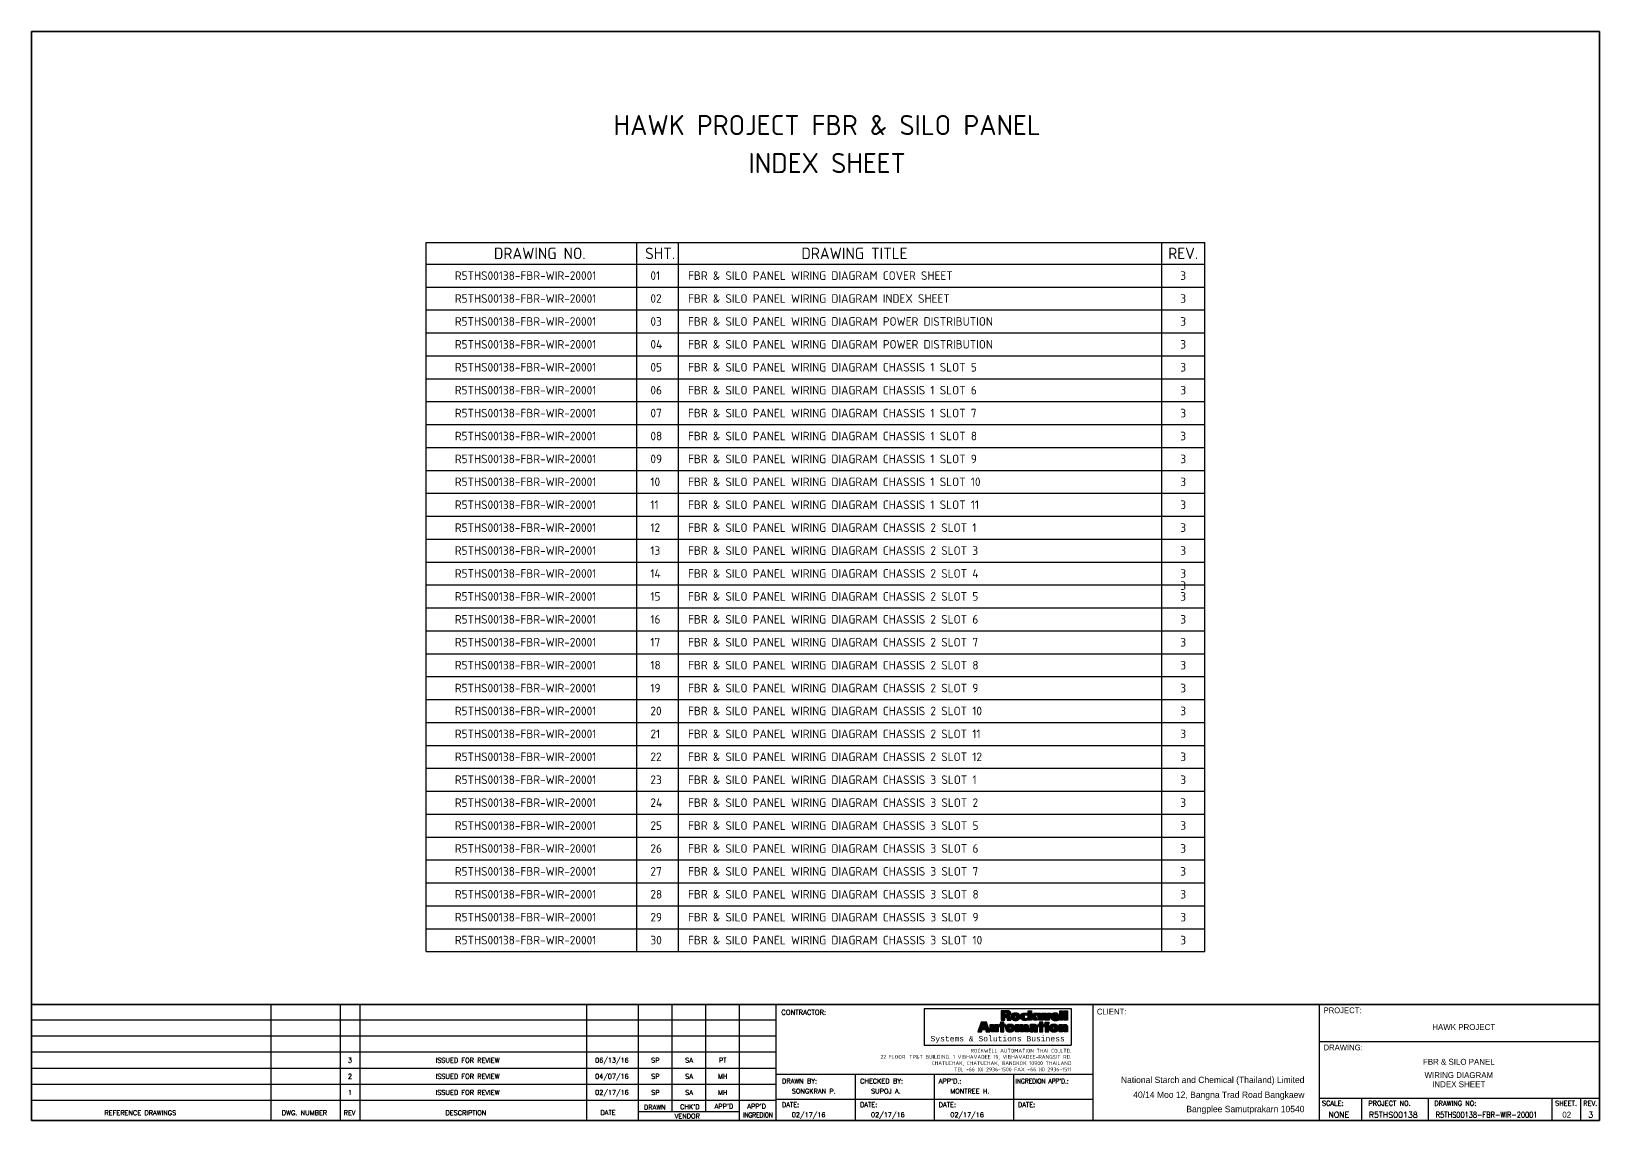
# Model space of a CAD drawing. Header units: inches. Extents: x 579627 to 667544, y 458630 to 507164.
# Drawn here: x 601868 to 605761, y 497172 to 499876 of the extents above; entities that cross this region are included whole.
import ezdxf
from ezdxf.enums import TextEntityAlignment as Align

# ---------------------------------------------------------------- set-up
doc = ezdxf.new("R2010")
doc.units = ezdxf.units.IN
doc.header["$MEASUREMENT"] = 0
for name, color, linetype in [('GT_1', 9, 'Continuous'), ('HELPPOINT', 7, 'Continuous'), ('MEMBER', 7, 'Continuous'), ('RA_LOGO', 2, 'Continuous'), ('TITLE_BOX', 7, 'Continuous')]:
    doc.layers.add(name, color=color, linetype=linetype)
doc.styles.add('BOLD', font='monos.ttf')
doc.styles.add('HTX11', font='O8111901')
doc.styles.add('ISO3098B', font='ISO3098B.shx')
doc.styles.add('ROMANS', font='romans.shx', dxfattribs={"width": 0.85, "height": 25})
doc.styles.add('T1', font='browa.ttf', dxfattribs={"height": 1000})

# ---------------------------------------------------------------- blocks, each defined once
blk = doc.blocks.new('RA_LOGO1')
at = {"layer": 'RA_LOGO', "linetype": 'Continuous'}
h = blk.add_hatch(color=1, dxfattribs=at)
h.paths.add_polyline_path([(0.987, 0.539), (1.017, 0.539), (1.033, 0.538), (1.046, 0.533), (1.055, 0.521), (1.061, 0.505), (1.065, 0.484), (1.068, 0.461), (1.071, 0.439), (1.074, 0.42), (1.213, 0.42), (1.207, 0.439), (1.203, 0.46), (1.199, 0.482), (1.195, 0.504), (1.189, 0.526), (1.18, 0.545), (1.166, 0.562), (1.147, 0.575), (1.12, 0.583), (1.142, 0.59), (1.16, 0.598), (1.175, 0.609), (1.188, 0.621), (1.197, 0.637), (1.203, 0.655), (1.205, 0.677), (1.204, 0.694), (1.2, 0.709), (1.194, 0.723), (1.185, 0.734), (1.175, 0.744), (1.162, 0.752), (1.147, 0.759), (1.131, 0.763), (1.112, 0.767), (1.092, 0.769), (1.07, 0.77), (0.853, 0.77), (0.853, 0.42), (0.987, 0.42)])
h.paths.add_polyline_path([(0.981, 0.617), (0.981, 0.692), (1.018, 0.692), (1.044, 0.689), (1.063, 0.679), (1.071, 0.656), (1.066, 0.635), (1.054, 0.623), (1.036, 0.618), (1.016, 0.617)], flags=16)
h = blk.add_hatch(color=1, dxfattribs=at)
h.paths.add_polyline_path([(1.3, 0.676), (1.285, 0.67), (1.271, 0.663), (1.258, 0.654), (1.247, 0.644), (1.238, 0.633), (1.23, 0.62), (1.225, 0.606), (1.22, 0.591), (1.218, 0.574), (1.217, 0.556), (1.218, 0.538), (1.22, 0.522), (1.224, 0.506), (1.229, 0.492), (1.235, 0.479), (1.243, 0.467), (1.253, 0.456), (1.264, 0.447), (1.276, 0.438), (1.29, 0.431), (1.305, 0.425), (1.321, 0.421), (1.339, 0.417), (1.358, 0.415), (1.378, 0.415), (1.399, 0.415), (1.418, 0.417), (1.435, 0.421), (1.452, 0.425), (1.467, 0.431), (1.481, 0.438), (1.493, 0.447), (1.504, 0.456), (1.514, 0.467), (1.522, 0.479), (1.528, 0.492), (1.534, 0.506), (1.537, 0.522), (1.54, 0.538), (1.54, 0.556), (1.539, 0.574), (1.537, 0.591), (1.533, 0.606), (1.527, 0.62), (1.519, 0.633), (1.51, 0.644), (1.499, 0.654), (1.486, 0.663), (1.472, 0.67), (1.456, 0.676), (1.439, 0.681), (1.42, 0.684), (1.4, 0.686), (1.378, 0.687), (1.357, 0.686), (1.336, 0.684), (1.317, 0.681)])
h.paths.add_polyline_path([(1.36, 0.605), (1.378, 0.612), (1.396, 0.605), (1.404, 0.584), (1.406, 0.556), (1.405, 0.529), (1.401, 0.508), (1.393, 0.494), (1.378, 0.49), (1.364, 0.494), (1.356, 0.508), (1.352, 0.529), (1.351, 0.556), (1.353, 0.584)], flags=16)
for color, points in [(1, [(1.697, 0.575), (1.705, 0.591), (1.718, 0.603), (1.735, 0.61), (1.756, 0.612), (1.778, 0.61), (1.796, 0.606), (1.813, 0.599), (1.813, 0.676), (1.793, 0.681), (1.771, 0.684), (1.748, 0.686), (1.721, 0.687), (1.699, 0.686), (1.679, 0.684), (1.66, 0.681), (1.643, 0.676), (1.627, 0.67), (1.613, 0.663), (1.601, 0.654), (1.59, 0.644), (1.581, 0.633), (1.573, 0.62), (1.567, 0.606), (1.563, 0.591), (1.561, 0.574), (1.56, 0.556), (1.56, 0.538), (1.563, 0.522), (1.566, 0.506), (1.572, 0.492), (1.578, 0.479), (1.586, 0.467), (1.596, 0.456), (1.607, 0.447), (1.619, 0.438), (1.632, 0.431), (1.648, 0.425), (1.664, 0.421), (1.682, 0.417), (1.701, 0.415), (1.721, 0.415), (1.748, 0.415), (1.772, 0.418), (1.794, 0.422), (1.815, 0.428), (1.815, 0.505), (1.797, 0.496), (1.778, 0.491), (1.756, 0.49), (1.735, 0.492), (1.718, 0.5), (1.705, 0.514), (1.697, 0.531), (1.694, 0.554)]), (1, [(2.233, 0.42), (2.391, 0.42), (2.423, 0.598), (2.424, 0.598), (2.455, 0.42), (2.612, 0.42), (2.671, 0.681), (2.556, 0.681), (2.533, 0.511), (2.532, 0.511), (2.503, 0.681), (2.351, 0.681), (2.324, 0.511), (2.323, 0.511), (2.298, 0.681), (2.174, 0.681)]), (1, [(3.007, 0.42), (3.13, 0.42), (3.13, 0.769), (3.007, 0.769)]), (1, [(3.292, 0.769), (3.169, 0.769), (3.169, 0.42), (3.292, 0.42)]), (252, [(0.745, 0.265), (0.617, 0.265), (0.617, 0.112), (0.617, 0.096), (0.611, 0.082), (0.594, 0.076), (0.579, 0.082), (0.573, 0.096), (0.572, 0.112), (0.572, 0.265), (0.444, 0.265), (0.444, 0.081), (0.445, 0.062), (0.449, 0.046), (0.455, 0.031), (0.465, 0.018), (0.478, 0.008), (0.494, 0.001), (0.513, -0.004), (0.537, -0.006), (0.558, -0.004), (0.579, 0.001), (0.597, 0.011), (0.612, 0.026), (0.625, 0.047), (0.625, 0), (0.745, 0)]), (252, [(0.956, 0.191), (1.011, 0.191), (1.011, 0.265), (0.956, 0.265), (0.956, 0.355), (0.828, 0.355), (0.828, 0.265), (0.774, 0.265), (0.774, 0.191), (0.828, 0.191), (0.828, 0), (0.956, 0)]), (252, [(1.505, 0.153), (1.505, 0.169), (1.511, 0.183), (1.528, 0.189), (1.543, 0.183), (1.549, 0.169), (1.55, 0.153), (1.55, 0), (1.678, 0), (1.678, 0.153), (1.679, 0.169), (1.685, 0.183), (1.701, 0.189), (1.717, 0.183), (1.723, 0.169), (1.724, 0.153), (1.724, 0), (1.852, 0), (1.852, 0.159), (1.851, 0.173), (1.851, 0.187), (1.85, 0.202), (1.847, 0.215), (1.843, 0.228), (1.836, 0.24), (1.827, 0.25), (1.816, 0.259), (1.8, 0.265), (1.781, 0.269), (1.758, 0.271), (1.738, 0.269), (1.717, 0.264), (1.698, 0.255), (1.682, 0.242), (1.672, 0.225), (1.663, 0.242), (1.649, 0.255), (1.631, 0.264), (1.61, 0.269), (1.589, 0.271), (1.57, 0.27), (1.551, 0.266), (1.535, 0.259), (1.52, 0.249), (1.508, 0.236), (1.497, 0.217), (1.497, 0.265), (1.377, 0.265), (1.377, 0), (1.505, 0)]), (252, [(2.257, 0), (2.386, 0), (2.386, 0.191), (2.441, 0.191), (2.441, 0.265), (2.386, 0.265), (2.386, 0.355), (2.257, 0.355), (2.257, 0.265), (2.203, 0.265), (2.203, 0.191), (2.257, 0.191)]), (252, [(3.117, 0.153), (3.117, 0.169), (3.123, 0.183), (3.14, 0.189), (3.155, 0.183), (3.161, 0.169), (3.162, 0.153), (3.162, 0), (3.29, 0), (3.29, 0.184), (3.289, 0.203), (3.285, 0.219), (3.279, 0.234), (3.269, 0.247), (3.256, 0.257), (3.24, 0.265), (3.221, 0.269), (3.197, 0.271), (3.176, 0.269), (3.155, 0.263), (3.137, 0.253), (3.122, 0.239), (3.109, 0.217), (3.109, 0.265), (2.989, 0.265), (2.989, 0), (3.117, 0)])]:
    blk.add_hatch(color=color, dxfattribs=at).paths.add_polyline_path(points)
h = blk.add_hatch(color=1, dxfattribs=at)
h.paths.add_polyline_path([(1.973, 0.769), (1.847, 0.769), (1.847, 0.42), (1.973, 0.42), (1.973, 0.566)])
h.paths.add_polyline_path([(1.974, 0.566), (2.045, 0.42), (2.187, 0.42), (2.101, 0.566), (2.173, 0.681), (2.036, 0.681)])
h = blk.add_hatch(color=1, dxfattribs=at)
h.paths.add_polyline_path([(2.817, 0.415), (2.838, 0.415), (2.859, 0.415), (2.88, 0.416), (2.901, 0.418), (2.92, 0.421), (2.938, 0.425), (2.956, 0.43), (2.956, 0.497), (2.939, 0.49), (2.918, 0.485), (2.895, 0.482), (2.87, 0.481), (2.849, 0.482), (2.83, 0.485), (2.815, 0.493), (2.804, 0.504), (2.8, 0.521), (2.975, 0.521), (2.975, 0.536), (2.974, 0.555), (2.972, 0.572), (2.969, 0.589), (2.965, 0.605), (2.96, 0.619), (2.953, 0.632), (2.944, 0.645), (2.934, 0.655), (2.922, 0.665), (2.909, 0.673), (2.894, 0.679), (2.877, 0.683), (2.858, 0.686), (2.838, 0.687), (2.816, 0.686), (2.795, 0.684), (2.777, 0.681), (2.759, 0.676), (2.744, 0.67), (2.73, 0.663), (2.717, 0.654), (2.706, 0.644), (2.697, 0.633), (2.69, 0.62), (2.684, 0.606), (2.679, 0.591), (2.677, 0.574), (2.676, 0.556), (2.677, 0.538), (2.679, 0.522), (2.683, 0.507), (2.688, 0.492), (2.694, 0.479), (2.702, 0.467), (2.712, 0.456), (2.723, 0.447), (2.735, 0.438), (2.749, 0.431), (2.764, 0.425), (2.78, 0.421), (2.798, 0.417)])
h.paths.add_polyline_path([(2.799, 0.576), (2.801, 0.598), (2.811, 0.618), (2.834, 0.627), (2.855, 0.618), (2.864, 0.598), (2.865, 0.576)], flags=16)
h = blk.add_hatch(color=252, dxfattribs=at)
h.paths.add_polyline_path([(0.272, 0.077), (0.296, 0), (0.439, 0), (0.312, 0.355), (0.124, 0.355), (0, 0), (0.136, 0), (0.158, 0.077)])
h.paths.add_polyline_path([(0.255, 0.162), (0.177, 0.162), (0.216, 0.28)], flags=16)
h = blk.add_hatch(color=252, dxfattribs=at)
h.paths.add_polyline_path([(1.14, -0.003), (1.159, -0.005), (1.18, -0.006), (1.201, -0.005), (1.22, -0.003), (1.238, 0), (1.255, 0.005), (1.27, 0.011), (1.284, 0.018), (1.297, 0.027), (1.308, 0.036), (1.317, 0.047), (1.326, 0.06), (1.333, 0.073), (1.338, 0.087), (1.342, 0.103), (1.344, 0.12), (1.345, 0.137), (1.344, 0.156), (1.341, 0.173), (1.337, 0.188), (1.331, 0.203), (1.323, 0.216), (1.313, 0.227), (1.302, 0.238), (1.29, 0.246), (1.275, 0.254), (1.259, 0.26), (1.242, 0.265), (1.223, 0.268), (1.202, 0.27), (1.18, 0.271), (1.158, 0.27), (1.137, 0.268), (1.118, 0.265), (1.101, 0.26), (1.085, 0.254), (1.071, 0.246), (1.058, 0.238), (1.047, 0.227), (1.038, 0.216), (1.03, 0.203), (1.024, 0.188), (1.02, 0.173), (1.017, 0.156), (1.016, 0.137), (1.017, 0.12), (1.019, 0.103), (1.023, 0.087), (1.028, 0.073), (1.035, 0.06), (1.043, 0.047), (1.053, 0.036), (1.064, 0.027), (1.076, 0.018), (1.09, 0.011), (1.105, 0.005), (1.122, 0)])
h.paths.add_polyline_path([(1.165, 0.075), (1.157, 0.089), (1.153, 0.111), (1.152, 0.137), (1.154, 0.166), (1.162, 0.187), (1.18, 0.195), (1.198, 0.187), (1.207, 0.166), (1.208, 0.137), (1.207, 0.111), (1.204, 0.089), (1.195, 0.075), (1.18, 0.07)], flags=16)
h = blk.add_hatch(color=252, dxfattribs=at)
h.paths.add_polyline_path([(1.883, 0.052), (1.889, 0.036), (1.899, 0.023), (1.911, 0.012), (1.926, 0.004), (1.942, -0.001), (1.96, -0.005), (1.978, -0.006), (1.999, -0.004), (2.019, 0.001), (2.037, 0.01), (2.052, 0.022), (2.065, 0.04), (2.065, 0), (2.184, 0), (2.184, 0.161), (2.183, 0.18), (2.179, 0.197), (2.173, 0.212), (2.165, 0.225), (2.155, 0.236), (2.144, 0.245), (2.131, 0.252), (2.117, 0.258), (2.102, 0.263), (2.086, 0.266), (2.07, 0.268), (2.054, 0.27), (2.038, 0.271), (2.022, 0.271), (1.995, 0.27), (1.973, 0.269), (1.953, 0.266), (1.933, 0.261), (1.911, 0.256), (1.911, 0.181), (1.932, 0.19), (1.954, 0.197), (1.977, 0.202), (2, 0.204), (2.019, 0.203), (2.037, 0.2), (2.053, 0.194), (2.063, 0.183), (2.067, 0.165), (2.053, 0.167), (2.036, 0.168), (2.018, 0.169), (2, 0.168), (1.983, 0.167), (1.965, 0.164), (1.948, 0.16), (1.933, 0.154), (1.918, 0.147), (1.906, 0.137), (1.896, 0.125), (1.888, 0.11), (1.883, 0.092), (1.881, 0.072)])
h.paths.add_polyline_path([(1.998, 0.086), (2.007, 0.106), (2.028, 0.115), (2.055, 0.116), (2.067, 0.116), (2.067, 0.108), (2.063, 0.086), (2.05, 0.068), (2.028, 0.061), (2.011, 0.064), (2.001, 0.072)], flags=16)
h = blk.add_hatch(color=252, dxfattribs=at)
h.paths.add_polyline_path([(2.471, 0), (2.599, 0), (2.599, 0.264), (2.471, 0.264)])
h.paths.add_polyline_path([(2.599, 0.296), (2.599, 0.355), (2.471, 0.355), (2.471, 0.296)])
h = blk.add_hatch(color=252, dxfattribs=at)
h.paths.add_polyline_path([(2.751, -0.003), (2.77, -0.005), (2.791, -0.006), (2.811, -0.005), (2.831, -0.003), (2.849, 0), (2.865, 0.005), (2.881, 0.011), (2.895, 0.018), (2.907, 0.027), (2.918, 0.036), (2.928, 0.047), (2.936, 0.06), (2.943, 0.073), (2.948, 0.087), (2.952, 0.103), (2.955, 0.12), (2.955, 0.137), (2.954, 0.156), (2.952, 0.173), (2.947, 0.188), (2.941, 0.203), (2.934, 0.216), (2.924, 0.227), (2.913, 0.238), (2.9, 0.246), (2.886, 0.254), (2.87, 0.26), (2.852, 0.265), (2.833, 0.268), (2.813, 0.27), (2.791, 0.271), (2.769, 0.27), (2.748, 0.268), (2.729, 0.265), (2.711, 0.26), (2.695, 0.254), (2.681, 0.246), (2.669, 0.238), (2.658, 0.227), (2.648, 0.216), (2.64, 0.203), (2.634, 0.188), (2.63, 0.173), (2.628, 0.156), (2.627, 0.137), (2.627, 0.12), (2.63, 0.103), (2.633, 0.087), (2.639, 0.073), (2.645, 0.06), (2.654, 0.047), (2.663, 0.036), (2.674, 0.027), (2.687, 0.018), (2.701, 0.011), (2.716, 0.005), (2.733, 0)])
h.paths.add_polyline_path([(2.776, 0.075), (2.768, 0.089), (2.764, 0.111), (2.763, 0.137), (2.765, 0.166), (2.773, 0.187), (2.791, 0.195), (2.809, 0.187), (2.817, 0.166), (2.819, 0.137), (2.818, 0.111), (2.814, 0.089), (2.806, 0.075), (2.791, 0.07)], flags=16)
at = {"layer": 'RA_LOGO', "color": 1, "linetype": 'Continuous'}
for points in [[(1.147, 0.759), (1.131, 0.763), (1.112, 0.767), (1.092, 0.769), (1.07, 0.77), (0.853, 0.77), (0.853, 0.42), (0.987, 0.42), (0.987, 0.539), (1.017, 0.539), (1.033, 0.538), (1.046, 0.533), (1.055, 0.521), (1.061, 0.505), (1.065, 0.484), (1.068, 0.461), (1.071, 0.439), (1.074, 0.42), (1.213, 0.42), (1.207, 0.439), (1.203, 0.46), (1.199, 0.482), (1.195, 0.504), (1.189, 0.526), (1.18, 0.545), (1.166, 0.562), (1.147, 0.575), (1.121, 0.583), (1.121, 0.584), (1.142, 0.59), (1.16, 0.598), (1.175, 0.609), (1.188, 0.621), (1.197, 0.637), (1.203, 0.655), (1.205, 0.677), (1.204, 0.694), (1.2, 0.709), (1.194, 0.723), (1.185, 0.734), (1.175, 0.744), (1.162, 0.752)], [(1.016, 0.617), (0.981, 0.617), (0.981, 0.692), (1.018, 0.692), (1.044, 0.689), (1.063, 0.679), (1.071, 0.656), (1.066, 0.635), (1.054, 0.623), (1.036, 0.618)], [(1.456, 0.676), (1.439, 0.681), (1.42, 0.684), (1.4, 0.686), (1.378, 0.687), (1.357, 0.686), (1.336, 0.684), (1.317, 0.681), (1.3, 0.676), (1.285, 0.67), (1.271, 0.663), (1.258, 0.654), (1.247, 0.644), (1.238, 0.633), (1.23, 0.62), (1.225, 0.606), (1.22, 0.591), (1.218, 0.574), (1.217, 0.556), (1.217, 0.556), (1.218, 0.538), (1.22, 0.522), (1.224, 0.506), (1.229, 0.492), (1.235, 0.479), (1.243, 0.467), (1.253, 0.456), (1.264, 0.447), (1.276, 0.438), (1.29, 0.431), (1.305, 0.425), (1.321, 0.421), (1.339, 0.417), (1.358, 0.415), (1.378, 0.415), (1.399, 0.415), (1.418, 0.417), (1.435, 0.421), (1.452, 0.425), (1.467, 0.431), (1.481, 0.438), (1.493, 0.447), (1.504, 0.456), (1.514, 0.467), (1.522, 0.479), (1.528, 0.492), (1.534, 0.506), (1.537, 0.522), (1.54, 0.538), (1.54, 0.556), (1.539, 0.574), (1.537, 0.591), (1.533, 0.606), (1.527, 0.62), (1.519, 0.633), (1.51, 0.644), (1.499, 0.654), (1.486, 0.663), (1.472, 0.67)], [(1.351, 0.556), (1.353, 0.584), (1.36, 0.605), (1.378, 0.612), (1.396, 0.605), (1.404, 0.584), (1.406, 0.556), (1.405, 0.529), (1.401, 0.508), (1.393, 0.494), (1.378, 0.49), (1.364, 0.494), (1.356, 0.508), (1.352, 0.529)], [(1.679, 0.684), (1.699, 0.686), (1.721, 0.687), (1.748, 0.686), (1.771, 0.684), (1.793, 0.681), (1.813, 0.676), (1.813, 0.599), (1.796, 0.606), (1.778, 0.61), (1.756, 0.612), (1.735, 0.61), (1.718, 0.603), (1.705, 0.591), (1.697, 0.575), (1.694, 0.554), (1.697, 0.531), (1.705, 0.514), (1.718, 0.5), (1.735, 0.492), (1.756, 0.49), (1.778, 0.491), (1.797, 0.496), (1.815, 0.505), (1.815, 0.428), (1.794, 0.422), (1.772, 0.418), (1.748, 0.415), (1.721, 0.415), (1.701, 0.415), (1.682, 0.417), (1.664, 0.421), (1.648, 0.425), (1.632, 0.431), (1.619, 0.438), (1.607, 0.447), (1.596, 0.456), (1.586, 0.467), (1.578, 0.479), (1.572, 0.492), (1.566, 0.506), (1.563, 0.522), (1.56, 0.538), (1.56, 0.556), (1.561, 0.574), (1.563, 0.591), (1.567, 0.606), (1.573, 0.62), (1.581, 0.633), (1.59, 0.644), (1.601, 0.654), (1.613, 0.663), (1.627, 0.67), (1.643, 0.676), (1.66, 0.681)], [(1.973, 0.42), (1.847, 0.42), (1.847, 0.769), (1.973, 0.769), (1.973, 0.566), (1.974, 0.566), (1.973, 0.566)], [(2.045, 0.42), (1.974, 0.566), (2.036, 0.681), (2.173, 0.681), (2.101, 0.566), (2.187, 0.42)], [(2.455, 0.42), (2.424, 0.598), (2.423, 0.598), (2.391, 0.42), (2.233, 0.42), (2.174, 0.681), (2.298, 0.681), (2.323, 0.511), (2.324, 0.511), (2.351, 0.681), (2.503, 0.681), (2.532, 0.511), (2.533, 0.511), (2.556, 0.681), (2.671, 0.681), (2.612, 0.42)], [(2.817, 0.415), (2.838, 0.415), (2.859, 0.415), (2.88, 0.416), (2.901, 0.418), (2.92, 0.421), (2.938, 0.425), (2.956, 0.43), (2.956, 0.497), (2.939, 0.49), (2.918, 0.485), (2.895, 0.482), (2.87, 0.481), (2.849, 0.482), (2.83, 0.485), (2.815, 0.493), (2.804, 0.504), (2.8, 0.521), (2.975, 0.521), (2.975, 0.536), (2.974, 0.555), (2.972, 0.572), (2.969, 0.589), (2.965, 0.605), (2.96, 0.619), (2.953, 0.632), (2.944, 0.645), (2.934, 0.655), (2.922, 0.665), (2.909, 0.673), (2.894, 0.679), (2.877, 0.683), (2.858, 0.686), (2.838, 0.687), (2.816, 0.686), (2.795, 0.684), (2.777, 0.681), (2.759, 0.676), (2.744, 0.67), (2.73, 0.663), (2.717, 0.654), (2.706, 0.644), (2.697, 0.633), (2.69, 0.62), (2.684, 0.606), (2.679, 0.591), (2.677, 0.574), (2.676, 0.556), (2.676, 0.556), (2.677, 0.538), (2.679, 0.522), (2.683, 0.507), (2.688, 0.492), (2.694, 0.479), (2.702, 0.467), (2.712, 0.456), (2.723, 0.447), (2.735, 0.438), (2.749, 0.431), (2.764, 0.425), (2.78, 0.421), (2.798, 0.417)], [(2.865, 0.576), (2.799, 0.576), (2.801, 0.598), (2.811, 0.618), (2.834, 0.627), (2.855, 0.618), (2.864, 0.598)], [(3.007, 0.42), (3.007, 0.769), (3.13, 0.769), (3.13, 0.42)], [(3.169, 0.42), (3.169, 0.769), (3.292, 0.769), (3.292, 0.42)]]:
    blk.add_lwpolyline(points, close=True, dxfattribs=at)
at = {"layer": 'RA_LOGO', "color": 252, "linetype": 'Continuous'}
for points in [[(0.296, 0), (0.439, 0), (0.312, 0.355), (0.124, 0.355), (0, 0), (0.136, 0), (0.158, 0.077), (0.272, 0.077)], [(0.216, 0.279), (0.217, 0.279), (0.255, 0.162), (0.177, 0.162)], [(0.455, 0.031), (0.449, 0.046), (0.445, 0.062), (0.444, 0.081), (0.444, 0.265), (0.572, 0.265), (0.572, 0.112), (0.573, 0.096), (0.579, 0.082), (0.594, 0.076), (0.611, 0.082), (0.617, 0.096), (0.617, 0.112), (0.617, 0.265), (0.745, 0.265), (0.745, 0), (0.625, 0), (0.625, 0.045), (0.624, 0.045), (0.612, 0.026), (0.597, 0.011), (0.579, 0.001), (0.558, -0.004), (0.537, -0.006), (0.513, -0.004), (0.494, 0.001), (0.478, 0.008), (0.465, 0.018)], [(0.956, 0.191), (1.011, 0.191), (1.011, 0.265), (0.956, 0.265), (0.956, 0.355), (0.828, 0.355), (0.828, 0.265), (0.774, 0.265), (0.774, 0.191), (0.828, 0.191), (0.828, 0), (0.956, 0)], [(1.158, 0.27), (1.137, 0.268), (1.118, 0.265), (1.101, 0.26), (1.085, 0.254), (1.071, 0.246), (1.058, 0.238), (1.047, 0.227), (1.038, 0.216), (1.03, 0.203), (1.024, 0.188), (1.02, 0.173), (1.017, 0.156), (1.016, 0.137), (1.016, 0.137), (1.017, 0.12), (1.019, 0.103), (1.023, 0.087), (1.028, 0.073), (1.035, 0.06), (1.043, 0.047), (1.053, 0.036), (1.064, 0.027), (1.076, 0.018), (1.09, 0.011), (1.105, 0.005), (1.122, 0), (1.14, -0.003), (1.159, -0.005), (1.18, -0.006), (1.201, -0.005), (1.22, -0.003), (1.238, 0), (1.255, 0.005), (1.27, 0.011), (1.284, 0.018), (1.297, 0.027), (1.308, 0.036), (1.317, 0.047), (1.326, 0.06), (1.333, 0.073), (1.338, 0.087), (1.342, 0.103), (1.344, 0.12), (1.345, 0.137), (1.345, 0.137), (1.344, 0.156), (1.341, 0.173), (1.337, 0.188), (1.331, 0.203), (1.323, 0.216), (1.313, 0.227), (1.302, 0.238), (1.29, 0.246), (1.275, 0.254), (1.259, 0.26), (1.242, 0.265), (1.223, 0.268), (1.202, 0.27), (1.18, 0.271), (1.18, 0.271)], [(1.152, 0.137), (1.154, 0.166), (1.162, 0.187), (1.18, 0.195), (1.198, 0.187), (1.207, 0.166), (1.208, 0.137), (1.207, 0.111), (1.204, 0.089), (1.195, 0.075), (1.18, 0.07), (1.165, 0.075), (1.157, 0.089), (1.153, 0.111)], [(1.549, 0.169), (1.543, 0.183), (1.528, 0.189), (1.511, 0.183), (1.505, 0.169), (1.505, 0.153), (1.505, 0), (1.377, 0), (1.377, 0.265), (1.497, 0.265), (1.497, 0.219), (1.499, 0.219), (1.508, 0.236), (1.52, 0.249), (1.535, 0.259), (1.551, 0.266), (1.57, 0.27), (1.589, 0.271), (1.61, 0.269), (1.631, 0.264), (1.649, 0.255), (1.663, 0.242), (1.672, 0.226), (1.673, 0.226), (1.682, 0.242), (1.698, 0.255), (1.717, 0.264), (1.738, 0.269), (1.758, 0.271), (1.781, 0.269), (1.8, 0.265), (1.816, 0.259), (1.827, 0.25), (1.836, 0.24), (1.843, 0.228), (1.847, 0.215), (1.85, 0.202), (1.851, 0.187), (1.851, 0.173), (1.852, 0.159), (1.852, 0), (1.724, 0), (1.724, 0.153), (1.723, 0.169), (1.717, 0.183), (1.701, 0.189), (1.685, 0.183), (1.679, 0.169), (1.678, 0.153), (1.678, 0), (1.55, 0), (1.55, 0.153)], [(1.973, 0.269), (1.953, 0.266), (1.933, 0.261), (1.911, 0.256), (1.911, 0.181), (1.932, 0.19), (1.954, 0.197), (1.977, 0.202), (2, 0.204), (2.019, 0.203), (2.037, 0.2), (2.053, 0.194), (2.063, 0.183), (2.067, 0.165), (2.053, 0.167), (2.036, 0.168), (2.018, 0.169), (2, 0.168), (1.983, 0.167), (1.965, 0.164), (1.948, 0.16), (1.933, 0.154), (1.918, 0.147), (1.906, 0.137), (1.896, 0.125), (1.888, 0.11), (1.883, 0.092), (1.881, 0.072), (1.881, 0.072), (1.883, 0.052), (1.889, 0.036), (1.899, 0.023), (1.911, 0.012), (1.926, 0.004), (1.942, -0.001), (1.96, -0.005), (1.978, -0.006), (1.999, -0.004), (2.019, 0.001), (2.037, 0.01), (2.052, 0.022), (2.064, 0.038), (2.065, 0.038), (2.065, 0), (2.184, 0), (2.184, 0.161), (2.183, 0.18), (2.179, 0.197), (2.173, 0.212), (2.165, 0.225), (2.155, 0.236), (2.144, 0.245), (2.131, 0.252), (2.117, 0.258), (2.102, 0.263), (2.086, 0.266), (2.07, 0.268), (2.054, 0.27), (2.038, 0.271), (2.022, 0.271), (1.995, 0.27)], [(2.067, 0.108), (2.063, 0.086), (2.05, 0.068), (2.028, 0.061), (2.011, 0.064), (2.001, 0.072), (1.998, 0.086), (2.007, 0.106), (2.028, 0.115), (2.055, 0.116), (2.067, 0.116)], [(2.386, 0), (2.386, 0.191), (2.441, 0.191), (2.441, 0.265), (2.386, 0.265), (2.386, 0.355), (2.257, 0.355), (2.257, 0.265), (2.203, 0.265), (2.203, 0.191), (2.257, 0.191), (2.257, 0)], [(2.471, 0.296), (2.471, 0.355), (2.599, 0.355), (2.599, 0.296)], [(2.599, 0), (2.599, 0.264), (2.471, 0.264), (2.471, 0)], [(2.87, 0.26), (2.852, 0.265), (2.833, 0.268), (2.813, 0.27), (2.791, 0.271), (2.769, 0.27), (2.748, 0.268), (2.729, 0.265), (2.711, 0.26), (2.695, 0.254), (2.681, 0.246), (2.669, 0.238), (2.658, 0.227), (2.648, 0.216), (2.64, 0.203), (2.634, 0.188), (2.63, 0.173), (2.628, 0.156), (2.627, 0.137), (2.627, 0.137), (2.627, 0.12), (2.63, 0.103), (2.633, 0.087), (2.639, 0.073), (2.645, 0.06), (2.654, 0.047), (2.663, 0.036), (2.674, 0.027), (2.687, 0.018), (2.701, 0.011), (2.716, 0.005), (2.733, 0), (2.751, -0.003), (2.77, -0.005), (2.791, -0.006), (2.811, -0.005), (2.831, -0.003), (2.849, 0), (2.865, 0.005), (2.881, 0.011), (2.895, 0.018), (2.907, 0.027), (2.918, 0.036), (2.928, 0.047), (2.936, 0.06), (2.943, 0.073), (2.948, 0.087), (2.952, 0.103), (2.955, 0.12), (2.955, 0.137), (2.955, 0.137), (2.954, 0.156), (2.952, 0.173), (2.947, 0.188), (2.941, 0.203), (2.934, 0.216), (2.924, 0.227), (2.913, 0.238), (2.9, 0.246), (2.886, 0.254)], [(2.763, 0.137), (2.765, 0.166), (2.773, 0.187), (2.791, 0.195), (2.809, 0.187), (2.817, 0.166), (2.819, 0.137), (2.818, 0.111), (2.814, 0.089), (2.806, 0.075), (2.791, 0.07), (2.776, 0.075), (2.768, 0.089), (2.764, 0.111)], [(3.117, 0.169), (3.117, 0.153), (3.117, 0), (2.989, 0), (2.989, 0.265), (3.109, 0.265), (3.109, 0.219), (3.11, 0.219), (3.122, 0.239), (3.137, 0.253), (3.155, 0.263), (3.176, 0.269), (3.197, 0.271), (3.221, 0.269), (3.24, 0.265), (3.256, 0.257), (3.269, 0.247), (3.279, 0.234), (3.285, 0.219), (3.289, 0.203), (3.29, 0.184), (3.29, 0), (3.162, 0), (3.162, 0.153), (3.161, 0.169), (3.155, 0.183), (3.14, 0.189), (3.123, 0.183)]]:
    blk.add_lwpolyline(points, close=True, dxfattribs=at)
blk = doc.blocks.new('TPA')
at = {"color": 0}
for p, q in [((565225.5, 502262.6), (565225.5, 502159)), ((565225.5, 502262.6), (565640.1, 502262.6)), ((565640.1, 502262.6), (565640.1, 502159)), ((565225.5, 502159), (565640.1, 502159))]:
    blk.add_line(p, q, dxfattribs=at)
at = {"color": 4}
for p, q in [((566459.5, 502010.1), (566459.5, 501946.4)), ((566647.2, 502010.1), (566647.2, 501946.4))]:
    blk.add_line(p, q, dxfattribs=at)
at = {"color": 4, "ltscale": 0.5}
for p, q in [((566996.2, 502010.1), (566996.2, 501946.4)), ((566996.2, 502010.1), (566996.2, 501946.4)), ((567077.1, 502010.1), (567077.1, 501946.4)), ((567077.1, 502010.1), (567077.1, 501946.4))]:
    blk.add_line(p, q, dxfattribs=at)
at = {"layer": 'GT_1', "color": 4}
for p, q in [((566341, 501946.4), (566341, 502273.8)), ((566341, 501946.4), (566341, 502273.8)), ((566341, 502010.1), (567131, 502010.1))]:
    blk.add_line(p, q, dxfattribs=at)
at = {"layer": 'GT_1', "color": 4, "flags": 128}
for points in [[(563383.4, 501946.4), (563383.4, 502273.8)], [(563578.8, 501946.4), (563578.8, 502273.8)], [(563634.6, 501946.4), (563634.6, 502273.8)], [(564274, 501946.4), (564274, 502273.8)], [(564419.8, 501946.4), (564419.8, 502273.8)], [(564514.7, 501971.1), (564514.7, 502273.8)], [(564609.7, 501971.2), (564609.7, 502273.8)], [(564704.3, 501946.4), (564704.3, 502273.8)], [(564807.7, 501946.4), (564807.7, 502273.8)], [(565702.1, 501946.4), (565702.1, 502273.8)], [(566341, 501946.4), (566341, 502273.8)], [(564807.7, 502229.7), (562706.8, 502229.7)], [(564807.7, 502184.4), (562706.8, 502184.4)], [(564807.7, 502139.1), (562706.8, 502139.1)], [(564807.7, 502093.7), (562706.8, 502093.7)], [(565702.1, 502076.3), (564807.7, 502076.3)], [(565031.3, 501946.4), (565031.3, 502076.3)], [(565254.9, 501946.4), (565254.9, 502076.3)], [(565478.5, 501946.4), (565478.5, 502076.3)], [(564807.7, 502048.3), (562706.8, 502048.3)], [(564807.6, 502003), (562706.8, 502003)], [(564704.3, 501971.1), (564419.8, 501971.1)], [(565702.1, 502006.4), (564807.7, 502006.4)]]:
    blk.add_lwpolyline(points, dxfattribs=at)
at = {"layer": 'HELPPOINT', "color": 4, "lineweight": 35}
for p, q in [((562706.8, 501946.4), (562706.8, 505019.3)), ((562706.8, 505019.3), (567131, 505019.3)), ((562706.8, 501946.4), (562706.8, 505019.3)), ((562706.8, 505019.3), (567131, 505019.3)), ((567131, 505019.3), (567131, 501946.4)), ((567131, 505019.3), (567131, 501946.4)), ((567131, 501946.4), (562706.8, 501946.4)), ((567131, 501946.4), (562706.8, 501946.4))]:
    blk.add_line(p, q, dxfattribs=at)
at = {"layer": 'HELPPOINT', "color": 4}
for p, q in [((566341, 502169.7), (567131, 502169.7)), ((566341, 502169.7), (567131, 502169.7)), ((566341, 502010.1), (567131, 502010.1))]:
    blk.add_line(p, q, dxfattribs=at)
at = {"layer": 'MEMBER', "color": 4, "lineweight": 35}
blk.add_line((562706.8, 502273.8), (567131, 502273.8), dxfattribs=at)
blk.add_line((562706.8, 502273.8), (567131, 502273.8), dxfattribs=at)
at = {"layer": 'MEMBER', "color": 4}
for p, q in [((566341, 502169.7), (567131, 502169.7)), ((566341, 502169.7), (567131, 502169.7)), ((566341, 502010.1), (567131, 502010.1)), ((566341, 502010.1), (567131, 502010.1))]:
    blk.add_line(p, q, dxfattribs=at)
at = {"color": 0, "xscale": 76.7727272878401, "yscale": 76.77272728795651, "zscale": 76.772727288}
blk.add_blockref('RA_LOGO1', (565377.2, 502197.1), dxfattribs=at)
at = {"color": 4, "ltscale": 100, "style": 'HTX11'}
for s, p in [('HAWK PROJECT', (566747.6, 502210.2)), ('FBR & SILO PANEL', (566733.8, 502112.3)), ('WIRING DIAGRAM', (566733.8, 502074.9))]:
    blk.add_text(s, height=16.696, dxfattribs=at).set_placement(p, align=Align.MIDDLE_CENTER)
at = {"color": 4, "insert": (565640.9, 502148.9), "char_height": 10.5571, "width": 527.854, "attachment_point": 3, "style": 'ISO3098B'}
blk.add_mtext('ROCKWELL AUTOMATION THAI CO.,LTD.\\P22 FLOOR. TP&T BUILDING. 1 VIBHAVADEE 19, VIBHAVADEE-RANGSIT RD. CHATUCHAK, CHATUCHAK, BANGKOK 10900 THAILAND\\PTEL +66 (0) 2936-1500 FAX +66 (0) 2936-1511', dxfattribs=at)
at = {"color": 0, "insert": (565243.3, 502185.3), "char_height": 15.355, "width": 438.272, "attachment_point": 1, "style": 'BOLD'}
blk.add_mtext('{\\W1.04;Systems & Solutions Business}', dxfattribs=at)
at = {"style": 'HTX11'}
for tag, p in [('A', (566704.3, 502037.1)), ('B', (567038.2, 501963.3))]:
    blk.add_attdef(tag, text='', height=16.8, dxfattribs=at).set_placement(p, align=Align.MIDDLE_CENTER)
at = {"layer": 'GT_1', "color": 4, "style": 'HTX11'}
for s, p in [('CLIENT:', (565712.8, 502245.8)), ('PROJECT:', (566352.2, 502249.5)), ('DRAWING:', (566352.2, 502144.6))]:
    blk.add_text(s, height=16.19, dxfattribs=at).set_placement(p)
at = {"layer": 'MEMBER', "color": 4, "ltscale": 0.8, "style": 'ROMANS'}
for s, height, p in [('CONTRACTOR:', 14.035, (564822.6, 502244.9)), ('DRAWN BY:', 13.49, (564824.3, 502051.1)), ('CHECKED BY:', 13.495, (565044.7, 502051.1)), ("APP'D.:", 13.49, (565266.5, 502051.1)), ('SONGKRAN P.', 13.495, (564852.1, 502022.7)), ('SUPOJ A.', 13.49, (565075.6, 502022.7)), ('MONTREE H.', 13.49, (565299.2, 502022.7)), ('REFERENCE DRAWINGS', 13.495, (562912.9, 501961.6)), ('DWG. NUMBER', 13.495, (563413.2, 501961.6)), ('REV', 13.49, (563587.7, 501961.6)), ('DESCRIPTION', 13.495, (563875, 501961.6)), ('DATE', 13.49, (564312.3, 501962.5)), ('DRAWN', 13.49, (564435, 501977.3)), ("CHK'D", 13.49, (564537, 501978.7)), ("APP'D", 13.49, (564634.3, 501980.1)), ("APP'D", 13.49, (564726.6, 501980.1)), ('DATE:', 13.49, (564824.3, 501984.5)), ('02/17/16', 13.49, (564852.1, 501956)), ('DATE:', 13.49, (565044.7, 501984.5)), ('02/17/16', 13.49, (565075.6, 501956)), ('DATE:', 13.49, (565266.5, 501984.5)), ('02/17/16', 13.49, (565299.2, 501956)), ('DATE:', 13.49, (565490.1, 501984.5)), ('SCALE:', 13.49, (566347.7, 501988.5)), ('NONE', 16.17, (566365.9, 501954.7)), ('PROJECT NO.', 13.495, (566478.7, 501988.5)), ('R5THS00138', 16.17, (566480, 501954.7)), ('DRAWING NO:', 13.495, (566664.7, 501988.5)), ('SHEET.', 13.64, (567005.3, 501988.5)), ('REV.', 13.64, (567084.8, 501988.5)), ('VENDOR', 13.49, (564521.5, 501952.2))]:
    blk.add_text(s, height=height, dxfattribs=at).set_placement(p)
for s, height, p in [('3', 13.5, (563605.6, 502116.6)), ('ISSUED FOR REVIEW', 13.495, (563937.5, 502116.6)), ('06/13/16', 13.49, (564344.6, 502116.6)), ('SP', 13.49, (564467.2, 502116.6)), ('SA', 13.49, (564562.1, 502116.6)), ('PT', 13.49, (564657, 502116.6)), ('2', 13.5, (563605.6, 502071.2)), ('ISSUED FOR REVIEW', 13.495, (563937.5, 502071.2)), ('04/07/16', 13.49, (564344.6, 502071.2)), ('SP', 13.49, (564467.2, 502071.2)), ('SA', 13.49, (564562.1, 502071.2)), ('MH', 13.49, (564657, 502071.2)), ('1', 13.5, (563605.6, 502025.8)), ('ISSUED FOR REVIEW', 13.495, (563937.5, 502025.8)), ('02/17/16', 13.49, (564344.6, 502025.8)), ('SP', 13.49, (564467.2, 502025.8)), ('SA', 13.49, (564562.1, 502025.8)), ('MH', 13.49, (564657, 502025.8))]:
    blk.add_text(s, height=height, dxfattribs=at).set_placement(p, align=Align.MIDDLE_CENTER)
at = {"layer": 'MEMBER', "color": 4, "ltscale": 0.8, "style": 'ROMANS', "width": 0.8}
for s, height, p in [("INGREDION APP'D.:", 13.495, (565483.3, 502051.1)), ('R5THS00138-FBR-WIR-20001', 16.175, (566668.8, 501954.7)), ('INGREDION', 13.49, (564714.3, 501955.4))]:
    blk.add_text(s, height=height, dxfattribs=at).set_placement(p)
at = {"layer": 'MEMBER', "color": 4, "ltscale": 0.8, "style": 'ROMANS'}
blk.add_text('3', height=16.2, dxfattribs=at).set_placement((567105.9, 501954.7), align=Align.CENTER)
at = {"layer": 'TITLE_BOX', "color": 7, "linetype": 'ByBlock', "style": 'T1'}
for s, p in [('National Starch and Chemical (Thailand) Limited', (566298.3, 502052.3)), ('40/14 Moo 12, Bangna Trad Road Bangkaew', (566298.3, 502010.5)), ('Bangplee Samutprakarn 10540', (566298.3, 501970.1))]:
    blk.add_text(s, height=18, dxfattribs=at).set_placement(p, align=Align.RIGHT)

msp = doc.modelspace()

# ---------------------------------------------------------------- linework, layer by layer
at = {"color": 7}
for p, q in [((602848.2, 499352), (604780.5, 499352)), ((602848.2, 497591.8), (602848.2, 499352)), ((603370.4, 497591.8), (603370.4, 499352)), ((603474.5, 497591.8), (603474.5, 499352)), ((604673.9, 497591.8), (604673.9, 499352)), ((604780.5, 497591.8), (604780.5, 499352)), ((602848.2, 499298.5), (604780.5, 499298.5)), ((602848.2, 499241.6), (604780.5, 499241.6)), ((602848.2, 499184.7), (604780.5, 499184.7)), ((602848.2, 499127.8), (604780.5, 499127.8)), ((602848.2, 499070.9), (604780.5, 499070.9)), ((602848.2, 499014), (604780.5, 499014)), ((602848.2, 498957.1), (604780.5, 498957.1)), ((602848.2, 498900.3), (604780.5, 498900.3)), ((602848.2, 498843.4), (604780.5, 498843.4)), ((602848.2, 498786.5), (604780.5, 498786.5)), ((602848.2, 498729.6), (604780.5, 498729.6)), ((602848.2, 498672.7), (604780.5, 498672.7)), ((602848.2, 498615.8), (604780.5, 498615.8)), ((602848.2, 498558.9), (604780.5, 498558.9)), ((602848.2, 498502), (604780.5, 498502)), ((602848.2, 498445.2), (604780.5, 498445.2)), ((602848.2, 498388.3), (604780.5, 498388.3)), ((602848.2, 498331.4), (604780.5, 498331.4)), ((602848.2, 498274.5), (604780.5, 498274.5)), ((602848.2, 498217.6), (604780.5, 498217.6)), ((602848.2, 498160.7), (604780.5, 498160.7)), ((602848.2, 498103.8), (604780.5, 498103.8)), ((602848.2, 498046.9), (604780.5, 498046.9)), ((602848.2, 497990.1), (604780.5, 497990.1)), ((602848.2, 497933.2), (604780.5, 497933.2)), ((602848.2, 497876.3), (604780.5, 497876.3)), ((602848.2, 497819.4), (604780.5, 497819.4)), ((602848.2, 497762.5), (604780.5, 497762.5)), ((602848.2, 497705.6), (604780.5, 497705.6)), ((602848.2, 497648.7), (604780.5, 497648.7)), ((602848.2, 497591.8), (604780.5, 497591.8))]:
    msp.add_line(p, q, dxfattribs=at)

# ---------------------------------------------------------------- block references
ref = msp.add_blockref('TPA', (106685.7, 55459.4), dxfattribs=dict(xscale=0.8800000000046566, yscale=0.8799999999973807, zscale=0.88))
ref.add_attrib('SHT', '02', dxfattribs={"height": 14.82, "style": 'HTX11'}).set_placement((605679.3, 497187), align=Align.MIDDLE_CENTER)
ref.add_attrib('B', 'INDEX SHEET', dxfattribs={"height": 14.821, "style": 'HTX11'}).set_placement((605411.2, 497262.6), align=Align.MIDDLE_CENTER)

# ---------------------------------------------------------------- texts
at = {"color": 7, "style": 'ISO3098B'}
for s, height, p in [('HAWK PROJECT FBR & SILO PANEL', 50, (603843.1, 499643.8)), ('INDEX SHEET', 50, (603843.1, 499549.4)), ('DRAWING NO.', 28.444, (603129.8, 499325.2)), ('SHT.', 28.44, (603428.6, 499325.2)), ('DRAWING TITLE', 28.444, (603911, 499325.2)), ('REV.', 28.44, (604727.2, 499325.2)), ('3', 21.3, (604727.2, 499270)), ('3', 21.3, (604727.2, 499213.1)), ('3', 21.3, (604727.2, 499156.2)), ('3', 21.3, (604727.2, 499099.4)), ('3', 21.3, (604727.2, 499042.5)), ('3', 21.3, (604727.2, 498985.6)), ('3', 21.3, (604727.2, 498928.7)), ('3', 21.3, (604727.2, 498871.8)), ('3', 21.3, (604727.2, 498814.9)), ('3', 21.3, (604727.2, 498758)), ('3', 21.3, (604727.2, 498701.2)), ('3', 21.3, (604727.2, 498644.3)), ('3', 21.3, (604727.2, 498587.4)), ('3', 21.3, (604727.2, 498530.5)), ('3', 21.3, (604727.2, 498500.4)), ('3', 21.3, (604727.2, 498473.6)), ('3', 21.3, (604727.2, 498416.7)), ('3', 21.3, (604727.2, 498359.8)), ('3', 21.3, (604727.2, 498302.9)), ('3', 21.3, (604727.2, 498246.1)), ('3', 21.3, (604727.2, 498189.2)), ('3', 21.3, (604727.2, 498132.3)), ('3', 21.3, (604727.2, 498075.4)), ('3', 21.3, (604727.2, 498018.5)), ('3', 21.3, (604727.2, 497961.6)), ('3', 21.3, (604727.2, 497904.7)), ('3', 21.3, (604727.2, 497847.8)), ('3', 21.3, (604727.2, 497791)), ('3', 21.3, (604727.2, 497734.1)), ('3', 21.3, (604727.2, 497677.2)), ('3', 21.3, (604727.2, 497620.3))]:
    msp.add_text(s, height=height, dxfattribs=at).set_placement(p, align=Align.MIDDLE_CENTER)
for s, height, p in [('R5THS00138-FBR-WIR-20001', 21.333, (602918.9, 499270)), ('01', 21.33, (603404.5, 499270)), ('FBR & SILO PANEL WIRING DIAGRAM COVER SHEET', 21.333, (603497.9, 499270)), ('R5THS00138-FBR-WIR-20001', 21.333, (602918.9, 499213.1)), ('02', 21.33, (603404.5, 499213.1)), ('FBR & SILO PANEL WIRING DIAGRAM INDEX SHEET', 21.333, (603497.9, 499213.1)), ('R5THS00138-FBR-WIR-20001', 21.333, (602918.9, 499156.2)), ('03', 21.33, (603404.5, 499156.2)), ('FBR & SILO PANEL WIRING DIAGRAM POWER DISTRIBUTION', 21.333, (603497.9, 499156.2)), ('R5THS00138-FBR-WIR-20001', 21.333, (602918.9, 499099.4)), ('04', 21.33, (603404.5, 499099.4)), ('FBR & SILO PANEL WIRING DIAGRAM POWER DISTRIBUTION', 21.333, (603497.9, 499099.4)), ('R5THS00138-FBR-WIR-20001', 21.333, (602918.9, 499042.5)), ('05', 21.33, (603404.5, 499042.5)), ('FBR & SILO PANEL WIRING DIAGRAM CHASSIS 1 SLOT 5', 21.333, (603497.9, 499042.5)), ('R5THS00138-FBR-WIR-20001', 21.333, (602918.9, 498985.6)), ('06', 21.33, (603404.5, 498985.6)), ('FBR & SILO PANEL WIRING DIAGRAM CHASSIS 1 SLOT 6', 21.333, (603497.9, 498985.6)), ('R5THS00138-FBR-WIR-20001', 21.333, (602918.9, 498928.7)), ('07', 21.33, (603404.5, 498928.7)), ('FBR & SILO PANEL WIRING DIAGRAM CHASSIS 1 SLOT 7', 21.333, (603497.9, 498928.7)), ('R5THS00138-FBR-WIR-20001', 21.333, (602918.9, 498871.8)), ('08', 21.33, (603404.5, 498871.8)), ('FBR & SILO PANEL WIRING DIAGRAM CHASSIS 1 SLOT 8', 21.333, (603497.9, 498871.8)), ('R5THS00138-FBR-WIR-20001', 21.333, (602918.9, 498814.9)), ('09', 21.33, (603404.5, 498814.9)), ('FBR & SILO PANEL WIRING DIAGRAM CHASSIS 1 SLOT 9', 21.333, (603497.9, 498814.9)), ('R5THS00138-FBR-WIR-20001', 21.333, (602918.9, 498758)), ('10', 21.33, (603404.5, 498758)), ('FBR & SILO PANEL WIRING DIAGRAM CHASSIS 1 SLOT 10', 21.333, (603497.9, 498758)), ('R5THS00138-FBR-WIR-20001', 21.333, (602918.9, 498701.2)), ('11', 21.33, (603404.5, 498701.2)), ('FBR & SILO PANEL WIRING DIAGRAM CHASSIS 1 SLOT 11', 21.333, (603497.9, 498701.2)), ('R5THS00138-FBR-WIR-20001', 21.333, (602918.9, 498644.3)), ('12', 21.33, (603404.5, 498644.3)), ('FBR & SILO PANEL WIRING DIAGRAM CHASSIS 2 SLOT 1', 21.333, (603497.9, 498644.3)), ('R5THS00138-FBR-WIR-20001', 21.333, (602918.9, 498587.4)), ('13', 21.33, (603404.5, 498587.4)), ('FBR & SILO PANEL WIRING DIAGRAM CHASSIS 2 SLOT 3', 21.333, (603497.9, 498587.4)), ('R5THS00138-FBR-WIR-20001', 21.333, (602918.9, 498530.5)), ('14', 21.33, (603404.5, 498530.5)), ('FBR & SILO PANEL WIRING DIAGRAM CHASSIS 2 SLOT 4', 21.333, (603497.9, 498530.5)), ('R5THS00138-FBR-WIR-20001', 21.333, (602918.9, 498473.6)), ('15', 21.33, (603404.5, 498473.6)), ('FBR & SILO PANEL WIRING DIAGRAM CHASSIS 2 SLOT 5', 21.333, (603497.9, 498473.6)), ('R5THS00138-FBR-WIR-20001', 21.333, (602918.9, 498416.7)), ('16', 21.33, (603404.5, 498416.7)), ('FBR & SILO PANEL WIRING DIAGRAM CHASSIS 2 SLOT 6', 21.333, (603497.9, 498416.7)), ('R5THS00138-FBR-WIR-20001', 21.333, (602918.9, 498359.8)), ('17', 21.33, (603404.5, 498359.8)), ('FBR & SILO PANEL WIRING DIAGRAM CHASSIS 2 SLOT 7', 21.333, (603497.9, 498359.8)), ('R5THS00138-FBR-WIR-20001', 21.333, (602918.9, 498302.9)), ('18', 21.33, (603404.5, 498302.9)), ('FBR & SILO PANEL WIRING DIAGRAM CHASSIS 2 SLOT 8', 21.333, (603497.9, 498302.9)), ('R5THS00138-FBR-WIR-20001', 21.333, (602918.9, 498246.1)), ('19', 21.33, (603404.5, 498246.1)), ('FBR & SILO PANEL WIRING DIAGRAM CHASSIS 2 SLOT 9', 21.333, (603497.9, 498246.1)), ('R5THS00138-FBR-WIR-20001', 21.333, (602918.9, 498189.2)), ('20', 21.33, (603404.5, 498189.2)), ('FBR & SILO PANEL WIRING DIAGRAM CHASSIS 2 SLOT 10', 21.333, (603497.9, 498189.2)), ('R5THS00138-FBR-WIR-20001', 21.333, (602918.9, 498132.3)), ('21', 21.33, (603404.5, 498132.3)), ('FBR & SILO PANEL WIRING DIAGRAM CHASSIS 2 SLOT 11', 21.333, (603497.9, 498132.3)), ('R5THS00138-FBR-WIR-20001', 21.333, (602918.9, 498075.4)), ('22', 21.33, (603404.5, 498075.4)), ('FBR & SILO PANEL WIRING DIAGRAM CHASSIS 2 SLOT 12', 21.333, (603497.9, 498075.4)), ('R5THS00138-FBR-WIR-20001', 21.333, (602918.9, 498018.5)), ('23', 21.33, (603404.5, 498018.5)), ('FBR & SILO PANEL WIRING DIAGRAM CHASSIS 3 SLOT 1', 21.333, (603497.9, 498018.5)), ('R5THS00138-FBR-WIR-20001', 21.333, (602918.9, 497961.6)), ('24', 21.33, (603404.5, 497961.6)), ('FBR & SILO PANEL WIRING DIAGRAM CHASSIS 3 SLOT 2', 21.333, (603497.9, 497961.6)), ('R5THS00138-FBR-WIR-20001', 21.333, (602918.9, 497904.7)), ('25', 21.33, (603404.5, 497904.7)), ('FBR & SILO PANEL WIRING DIAGRAM CHASSIS 3 SLOT 5', 21.333, (603497.9, 497904.7)), ('R5THS00138-FBR-WIR-20001', 21.333, (602918.9, 497847.8)), ('26', 21.33, (603404.5, 497847.8)), ('FBR & SILO PANEL WIRING DIAGRAM CHASSIS 3 SLOT 6', 21.333, (603497.9, 497847.8)), ('R5THS00138-FBR-WIR-20001', 21.333, (602918.9, 497791)), ('27', 21.33, (603404.5, 497791)), ('FBR & SILO PANEL WIRING DIAGRAM CHASSIS 3 SLOT 7', 21.333, (603497.9, 497791)), ('R5THS00138-FBR-WIR-20001', 21.333, (602918.9, 497734.1)), ('28', 21.33, (603404.5, 497734.1)), ('FBR & SILO PANEL WIRING DIAGRAM CHASSIS 3 SLOT 8', 21.333, (603497.9, 497734.1)), ('R5THS00138-FBR-WIR-20001', 21.333, (602918.9, 497677.2)), ('29', 21.33, (603404.5, 497677.2)), ('FBR & SILO PANEL WIRING DIAGRAM CHASSIS 3 SLOT 9', 21.333, (603497.9, 497677.2)), ('R5THS00138-FBR-WIR-20001', 21.333, (602918.9, 497620.3)), ('30', 21.33, (603404.5, 497620.3)), ('FBR & SILO PANEL WIRING DIAGRAM CHASSIS 3 SLOT 10', 21.333, (603497.9, 497620.3))]:
    msp.add_text(s, height=height, dxfattribs=at).set_placement(p, align=Align.MIDDLE_LEFT)

doc.saveas('drawing.dxf')
